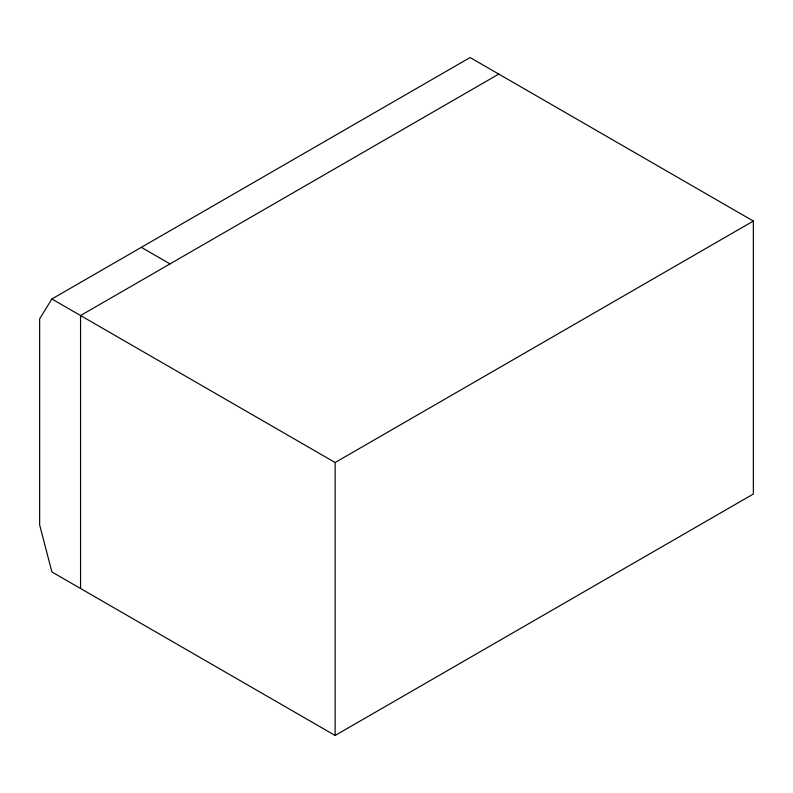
<?xml version="1.0" encoding="UTF-8"?>
<svg xmlns="http://www.w3.org/2000/svg" width="793" height="793" viewBox="0 0 793 793"><rect width="100%" height="100%" fill="white"/><g stroke="black" fill="none" stroke-linecap="round" stroke-linejoin="round"><path stroke-width="1.19" d="M51.882 298.981L39.65 318.816L39.65 524.887L51.882 571.941L335.132 735.468L753.35 494.019L753.35 221.059L470.1 57.532L51.882 298.981L335.132 462.517L753.35 221.059M498.777 74.086L80.559 315.545L80.559 588.495M141.332 247.347L170.009 263.9M335.132 462.517L335.132 735.468"/></g></svg>
